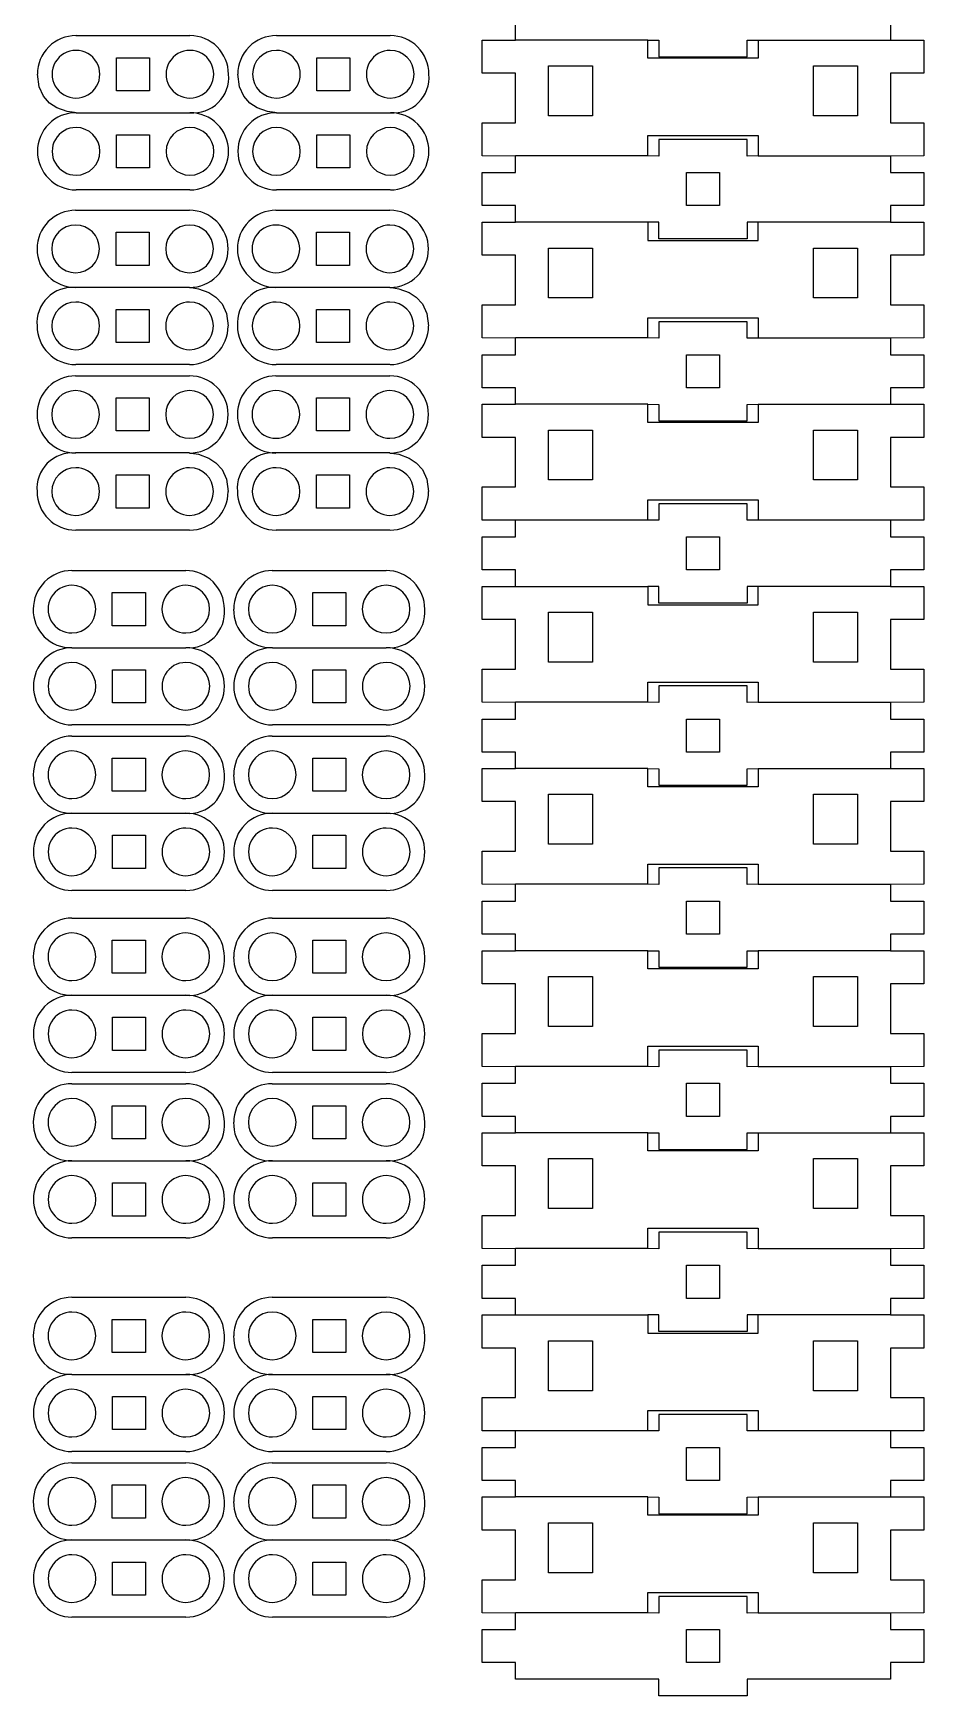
# Model space of a CAD drawing. Header units: millimetres. Extents: x -2305 to 1184, y -190 to 1638.
# Drawn here: x -2180.5 to -2059.5, y -165.6 to 60.3 of the extents above; entities that cross this region are included whole.
import ezdxf

# ---------------------------------------------------------------- set-up
doc = ezdxf.new("R2010")
doc.units = ezdxf.units.MM

msp = doc.modelspace()

# ---------------------------------------------------------------- linework, layer by layer
at = {"color": 7, "linetype": 'Continuous'}
for p, q in [((-2114.99, 59.37), (-2114.99, 61.6)), ((-2064.02, 61.6), (-2064.02, 59.37)), ((-2174.7, 59.97), (-2159.22, 59.97)), ((-2147.47, 59.97), (-2132, 59.97)), ((-2119.49, 54.87), (-2119.49, 59.37)), ((-2119.49, 59.37), (-2114.99, 59.37)), ((-2097, 59.37), (-2114.99, 59.37)), ((-2097, 56.88), (-2097, 59.37)), ((-2097, 59.37), (-2095.5, 59.35)), ((-2095.5, 59.35), (-2095.5, 57.1)), ((-2083.51, 59.35), (-2082.01, 59.37)), ((-2083.51, 57.1), (-2083.51, 59.35)), ((-2082.01, 59.37), (-2082.01, 56.88)), ((-2082.01, 59.37), (-2064.02, 59.37)), ((-2064.02, 59.37), (-2059.52, 59.37)), ((-2059.52, 59.37), (-2059.52, 54.87)), ((-2169.21, 56.97), (-2164.71, 56.97)), ((-2169.21, 52.47), (-2169.21, 56.97)), ((-2164.71, 56.97), (-2164.71, 52.47)), ((-2141.99, 56.97), (-2137.48, 56.97)), ((-2141.99, 52.47), (-2141.99, 56.97)), ((-2137.48, 56.97), (-2137.48, 52.47)), ((-2082.01, 56.88), (-2097, 56.88)), ((-2095.5, 57.1), (-2083.51, 57.1)), ((-2114.99, 54.87), (-2119.49, 54.87)), ((-2114.99, 48.13), (-2114.99, 54.87)), ((-2110.5, 55.86), (-2104.5, 55.86)), ((-2110.5, 49.08), (-2110.5, 55.86)), ((-2104.5, 55.86), (-2104.5, 49.08)), ((-2074.51, 55.86), (-2068.51, 55.86)), ((-2074.51, 49.08), (-2074.51, 55.86)), ((-2068.51, 55.86), (-2068.51, 49.08)), ((-2059.52, 54.87), (-2064.02, 54.87)), ((-2064.02, 54.87), (-2064.02, 48.13)), ((-2164.71, 52.47), (-2169.21, 52.47)), ((-2137.48, 52.47), (-2141.99, 52.47)), ((-2174.69, 49.49), (-2159.21, 49.49)), ((-2147.46, 49.49), (-2131.99, 49.49)), ((-2119.49, 43.63), (-2119.49, 48.13)), ((-2119.49, 48.13), (-2114.99, 48.13)), ((-2104.5, 49.08), (-2110.5, 49.08)), ((-2068.51, 49.08), (-2074.51, 49.08)), ((-2064.02, 48.13), (-2059.52, 48.13)), ((-2059.52, 48.13), (-2059.52, 43.63)), ((-2169.2, 46.49), (-2164.7, 46.49)), ((-2169.2, 41.99), (-2169.2, 46.49)), ((-2164.7, 46.49), (-2164.7, 41.99)), ((-2141.98, 46.49), (-2137.47, 46.49)), ((-2141.98, 41.99), (-2141.98, 46.49)), ((-2137.47, 46.49), (-2137.47, 41.99)), ((-2097, 43.63), (-2097, 46.38)), ((-2097, 46.38), (-2082.01, 46.38)), ((-2083.51, 45.85), (-2095.5, 45.85)), ((-2095.5, 45.85), (-2095.5, 43.6)), ((-2083.51, 43.6), (-2083.51, 45.85)), ((-2082.01, 46.38), (-2082.01, 43.63)), ((-2114.99, 43.6), (-2119.49, 43.63)), ((-2097, 43.63), (-2114.99, 43.63)), ((-2114.99, 41.36), (-2114.99, 43.6)), ((-2095.5, 43.6), (-2097, 43.63)), ((-2082.01, 43.63), (-2083.51, 43.6)), ((-2064.02, 43.6), (-2082.01, 43.6)), ((-2059.52, 43.63), (-2064.02, 43.6)), ((-2064.02, 43.6), (-2064.02, 41.36)), ((-2164.7, 41.99), (-2169.2, 41.99)), ((-2137.47, 41.99), (-2141.98, 41.99)), ((-2119.49, 36.86), (-2119.49, 41.36)), ((-2119.49, 41.36), (-2114.99, 41.36)), ((-2091.76, 41.36), (-2087.26, 41.36)), ((-2091.76, 36.86), (-2091.76, 41.36)), ((-2087.26, 41.36), (-2087.26, 36.86)), ((-2064.02, 41.36), (-2059.52, 41.36)), ((-2059.52, 41.36), (-2059.52, 36.86)), ((-2159.21, 39), (-2174.69, 39)), ((-2131.99, 39), (-2147.46, 39)), ((-2174.75, 36.23), (-2159.27, 36.23)), ((-2147.53, 36.23), (-2132.05, 36.23)), ((-2114.99, 36.86), (-2119.49, 36.86)), ((-2114.99, 34.61), (-2114.99, 36.86)), ((-2087.26, 36.86), (-2091.76, 36.86)), ((-2059.52, 36.86), (-2064.02, 36.86)), ((-2064.02, 36.86), (-2064.02, 34.61)), ((-2119.49, 30.11), (-2119.49, 34.61)), ((-2119.49, 34.61), (-2114.99, 34.61)), ((-2097, 34.61), (-2114.99, 34.61)), ((-2097, 34.61), (-2097, 32.12)), ((-2095.5, 34.61), (-2097, 34.61)), ((-2095.5, 32.36), (-2095.5, 34.61)), ((-2082.01, 34.61), (-2083.51, 34.61)), ((-2083.51, 34.61), (-2083.51, 32.36)), ((-2082.01, 32.12), (-2082.01, 34.61)), ((-2064.02, 34.61), (-2082.01, 34.61)), ((-2064.02, 34.61), (-2059.52, 34.61)), ((-2059.52, 34.61), (-2059.52, 30.11)), ((-2169.26, 33.25), (-2164.76, 33.25)), ((-2169.26, 28.74), (-2169.26, 33.25)), ((-2164.76, 33.25), (-2164.76, 28.74)), ((-2142.04, 33.25), (-2137.54, 33.25)), ((-2142.04, 28.74), (-2142.04, 33.25)), ((-2137.54, 33.25), (-2137.54, 28.74)), ((-2097, 32.12), (-2082.01, 32.12)), ((-2083.51, 32.36), (-2095.5, 32.36)), ((-2114.99, 30.11), (-2119.49, 30.11)), ((-2114.99, 23.37), (-2114.99, 30.11)), ((-2110.5, 31.1), (-2104.5, 31.1)), ((-2110.5, 24.32), (-2110.5, 31.1)), ((-2104.5, 31.1), (-2104.5, 24.32)), ((-2074.51, 31.1), (-2068.51, 31.1)), ((-2074.51, 24.32), (-2074.51, 31.1)), ((-2068.51, 31.1), (-2068.51, 24.32)), ((-2059.52, 30.11), (-2064.02, 30.11)), ((-2064.02, 30.11), (-2064.02, 23.37)), ((-2164.76, 28.74), (-2169.26, 28.74)), ((-2137.54, 28.74), (-2142.04, 28.74)), ((-2159.27, 25.74), (-2174.75, 25.74)), ((-2132.05, 25.74), (-2147.53, 25.74)), ((-2169.25, 22.76), (-2164.75, 22.76)), ((-2169.25, 18.26), (-2169.25, 22.76)), ((-2164.75, 22.76), (-2164.75, 18.26)), ((-2142.03, 22.76), (-2137.52, 22.76)), ((-2142.03, 18.26), (-2142.03, 22.76)), ((-2137.52, 22.76), (-2137.52, 18.26)), ((-2119.49, 18.88), (-2119.49, 23.37)), ((-2119.49, 23.37), (-2114.99, 23.37)), ((-2104.5, 24.32), (-2110.5, 24.32)), ((-2068.51, 24.32), (-2074.51, 24.32)), ((-2064.02, 23.37), (-2059.52, 23.37)), ((-2059.52, 23.37), (-2059.52, 18.88)), ((-2097, 18.88), (-2097, 21.63)), ((-2097, 21.63), (-2082.01, 21.63)), ((-2083.51, 21.09), (-2095.5, 21.09)), ((-2095.5, 21.09), (-2095.5, 18.84)), ((-2083.51, 18.84), (-2083.51, 21.09)), ((-2082.01, 21.63), (-2082.01, 18.84)), ((-2164.75, 18.26), (-2169.25, 18.26)), ((-2137.52, 18.26), (-2142.03, 18.26)), ((-2114.99, 18.84), (-2119.49, 18.88)), ((-2097, 18.88), (-2114.99, 18.88)), ((-2114.99, 16.59), (-2114.99, 18.84)), ((-2095.5, 18.84), (-2097, 18.88)), ((-2082.01, 18.84), (-2083.51, 18.84)), ((-2064.02, 18.84), (-2082.01, 18.84)), ((-2059.52, 18.88), (-2064.02, 18.84)), ((-2064.02, 18.84), (-2064.02, 16.59)), ((-2119.49, 12.1), (-2119.49, 16.59)), ((-2119.49, 16.59), (-2114.99, 16.59)), ((-2091.76, 16.59), (-2087.26, 16.59)), ((-2091.76, 12.1), (-2091.76, 16.59)), ((-2087.26, 16.59), (-2087.26, 12.1)), ((-2064.02, 16.59), (-2059.52, 16.59)), ((-2059.52, 16.59), (-2059.52, 12.1)), ((-2174.75, 13.73), (-2159.27, 13.73)), ((-2159.26, 15.26), (-2174.74, 15.26)), ((-2147.53, 13.73), (-2132.05, 13.73)), ((-2132.04, 15.26), (-2147.51, 15.26)), ((-2114.99, 12.1), (-2119.49, 12.1)), ((-2114.99, 9.87), (-2114.99, 12.1)), ((-2087.26, 12.1), (-2091.76, 12.1)), ((-2059.52, 12.1), (-2064.02, 12.1)), ((-2064.02, 12.1), (-2064.02, 9.87)), ((-2169.26, 10.74), (-2164.76, 10.74)), ((-2169.26, 6.24), (-2169.26, 10.74)), ((-2164.76, 10.74), (-2164.76, 6.24)), ((-2142.04, 10.74), (-2137.54, 10.74)), ((-2142.04, 6.24), (-2142.04, 10.74)), ((-2137.54, 10.74), (-2137.54, 6.24)), ((-2119.49, 5.37), (-2119.49, 9.87)), ((-2119.49, 9.87), (-2114.99, 9.87)), ((-2097, 9.87), (-2114.99, 9.87)), ((-2097, 7.38), (-2097, 9.87)), ((-2097, 9.87), (-2095.5, 9.84)), ((-2095.5, 9.84), (-2095.5, 7.6)), ((-2083.51, 9.84), (-2082.01, 9.87)), ((-2083.51, 7.6), (-2083.51, 9.84)), ((-2082.01, 9.87), (-2082.01, 7.38)), ((-2082.01, 9.87), (-2064.02, 9.87)), ((-2064.02, 9.87), (-2059.52, 9.87)), ((-2059.52, 9.87), (-2059.52, 5.37)), ((-2082.01, 7.38), (-2097, 7.38)), ((-2095.5, 7.6), (-2083.51, 7.6)), ((-2164.76, 6.24), (-2169.26, 6.24)), ((-2137.54, 6.24), (-2142.04, 6.24)), ((-2114.99, 5.37), (-2119.49, 5.37)), ((-2114.99, -1.37), (-2114.99, 5.37)), ((-2110.5, 6.36), (-2104.5, 6.36)), ((-2110.5, -0.42), (-2110.5, 6.36)), ((-2104.5, 6.36), (-2104.5, -0.42)), ((-2074.51, 6.36), (-2068.51, 6.36)), ((-2074.51, -0.42), (-2074.51, 6.36)), ((-2068.51, 6.36), (-2068.51, -0.42)), ((-2059.52, 5.37), (-2064.02, 5.37)), ((-2064.02, 5.37), (-2064.02, -1.37)), ((-2159.27, 3.25), (-2174.75, 3.25)), ((-2132.05, 3.25), (-2147.53, 3.25)), ((-2169.25, 0.26), (-2164.75, 0.26)), ((-2169.25, -4.24), (-2169.25, 0.26)), ((-2164.75, 0.26), (-2164.75, -4.24)), ((-2142.03, 0.26), (-2137.52, 0.26)), ((-2142.03, -4.24), (-2142.03, 0.26)), ((-2137.52, 0.26), (-2137.52, -4.24)), ((-2119.49, -5.87), (-2119.49, -1.37)), ((-2119.49, -1.37), (-2114.99, -1.37)), ((-2104.5, -0.42), (-2110.5, -0.42)), ((-2068.51, -0.42), (-2074.51, -0.42)), ((-2064.02, -1.37), (-2059.52, -1.37)), ((-2059.52, -1.37), (-2059.52, -5.87)), ((-2164.75, -4.24), (-2169.25, -4.24)), ((-2137.52, -4.24), (-2142.03, -4.24)), ((-2097, -5.87), (-2097, -3.12)), ((-2097, -3.12), (-2082.01, -3.12)), ((-2083.51, -3.65), (-2095.5, -3.65)), ((-2095.5, -3.65), (-2095.5, -5.9)), ((-2083.51, -5.9), (-2083.51, -3.65)), ((-2082.01, -3.12), (-2082.01, -5.87)), ((-2114.99, -5.9), (-2119.49, -5.87)), ((-2097, -5.87), (-2114.99, -5.87)), ((-2114.99, -8.15), (-2114.99, -5.9)), ((-2095.5, -5.9), (-2097, -5.87)), ((-2082.01, -5.87), (-2083.51, -5.9)), ((-2064.02, -5.9), (-2082.01, -5.9)), ((-2059.52, -5.87), (-2064.02, -5.9)), ((-2064.02, -5.9), (-2064.02, -8.15)), ((-2159.26, -7.24), (-2174.74, -7.24)), ((-2132.04, -7.24), (-2147.51, -7.24)), ((-2119.49, -12.64), (-2119.49, -8.15)), ((-2119.49, -8.15), (-2114.99, -8.15)), ((-2091.76, -8.15), (-2087.26, -8.15)), ((-2091.76, -12.64), (-2091.76, -8.15)), ((-2087.26, -8.15), (-2087.26, -12.64)), ((-2064.02, -8.15), (-2059.52, -8.15)), ((-2059.52, -8.15), (-2059.52, -12.64)), ((-2175.25, -12.73), (-2159.78, -12.73)), ((-2148.03, -12.73), (-2132.56, -12.73)), ((-2114.99, -12.64), (-2119.49, -12.64)), ((-2114.99, -14.89), (-2114.99, -12.64)), ((-2087.26, -12.64), (-2091.76, -12.64)), ((-2059.52, -12.64), (-2064.02, -12.64)), ((-2064.02, -12.64), (-2064.02, -14.89)), ((-2169.77, -15.73), (-2165.26, -15.73)), ((-2169.77, -20.23), (-2169.77, -15.73)), ((-2165.26, -15.73), (-2165.26, -20.23)), ((-2142.54, -15.73), (-2138.04, -15.73)), ((-2142.54, -20.23), (-2142.54, -15.73)), ((-2138.04, -15.73), (-2138.04, -20.23)), ((-2119.49, -19.39), (-2119.49, -14.89)), ((-2119.49, -14.89), (-2114.99, -14.89)), ((-2114.99, -14.89), (-2097, -14.89)), ((-2095.5, -14.89), (-2097, -14.89)), ((-2097, -14.89), (-2097, -17.38)), ((-2095.5, -17.14), (-2095.5, -14.89)), ((-2083.51, -14.89), (-2083.51, -17.14)), ((-2082.01, -14.89), (-2083.51, -14.89)), ((-2082.01, -17.38), (-2082.01, -14.89)), ((-2064.02, -14.89), (-2082.01, -14.89)), ((-2064.02, -14.89), (-2059.52, -14.89)), ((-2059.52, -14.89), (-2059.52, -19.39)), ((-2097, -17.38), (-2082.01, -17.38)), ((-2083.51, -17.14), (-2095.5, -17.14)), ((-2165.26, -20.23), (-2169.77, -20.23)), ((-2138.04, -20.23), (-2142.54, -20.23)), ((-2114.99, -19.39), (-2119.49, -19.39)), ((-2114.99, -26.13), (-2114.99, -19.39)), ((-2110.5, -18.4), (-2104.5, -18.4)), ((-2110.5, -25.18), (-2110.5, -18.4)), ((-2104.5, -18.4), (-2104.5, -25.18)), ((-2074.51, -18.4), (-2068.51, -18.4)), ((-2074.51, -25.18), (-2074.51, -18.4)), ((-2068.51, -18.4), (-2068.51, -25.18)), ((-2059.52, -19.39), (-2064.02, -19.39)), ((-2064.02, -19.39), (-2064.02, -26.13)), ((-2175.24, -23.21), (-2159.77, -23.21)), ((-2148.02, -23.21), (-2132.54, -23.21)), ((-2169.75, -26.21), (-2165.25, -26.21)), ((-2169.75, -30.71), (-2169.75, -26.21)), ((-2165.25, -26.21), (-2165.25, -30.71)), ((-2142.53, -26.21), (-2138.02, -26.21)), ((-2142.53, -30.71), (-2142.53, -26.21)), ((-2138.02, -26.21), (-2138.02, -30.71)), ((-2119.49, -30.63), (-2119.49, -26.13)), ((-2119.49, -26.13), (-2114.99, -26.13)), ((-2104.5, -25.18), (-2110.5, -25.18)), ((-2068.51, -25.18), (-2074.51, -25.18)), ((-2064.02, -26.13), (-2059.52, -26.13)), ((-2059.52, -26.13), (-2059.52, -30.63)), ((-2097, -30.63), (-2097, -27.88)), ((-2097, -27.88), (-2082.01, -27.88)), ((-2083.51, -28.41), (-2095.5, -28.41)), ((-2095.5, -28.41), (-2095.5, -30.66)), ((-2083.51, -30.66), (-2083.51, -28.41)), ((-2082.01, -27.88), (-2082.01, -30.63)), ((-2165.25, -30.71), (-2169.75, -30.71)), ((-2138.02, -30.71), (-2142.53, -30.71)), ((-2114.99, -30.66), (-2119.49, -30.63)), ((-2097, -30.63), (-2114.99, -30.63)), ((-2114.99, -32.91), (-2114.99, -30.66)), ((-2095.5, -30.66), (-2097, -30.63)), ((-2082.01, -30.63), (-2083.51, -30.66)), ((-2064.02, -30.66), (-2082.01, -30.66)), ((-2059.52, -30.63), (-2064.02, -30.66)), ((-2064.02, -30.66), (-2064.02, -32.91)), ((-2159.77, -33.7), (-2175.24, -33.7)), ((-2132.54, -33.7), (-2148.02, -33.7)), ((-2119.49, -37.41), (-2119.49, -32.91)), ((-2119.49, -32.91), (-2114.99, -32.91)), ((-2091.76, -32.91), (-2087.26, -32.91)), ((-2091.76, -37.41), (-2091.76, -32.91)), ((-2087.26, -32.91), (-2087.26, -37.41)), ((-2064.02, -32.91), (-2059.52, -32.91)), ((-2059.52, -32.91), (-2059.52, -37.41)), ((-2175.25, -35.23), (-2159.78, -35.23)), ((-2148.03, -35.23), (-2132.56, -35.23)), ((-2169.77, -38.23), (-2165.26, -38.23)), ((-2169.77, -42.73), (-2169.77, -38.23)), ((-2165.26, -38.23), (-2165.26, -42.73)), ((-2142.54, -38.23), (-2138.04, -38.23)), ((-2142.54, -42.73), (-2142.54, -38.23)), ((-2138.04, -38.23), (-2138.04, -42.73)), ((-2114.99, -37.41), (-2119.49, -37.41)), ((-2114.99, -39.64), (-2114.99, -37.41)), ((-2087.26, -37.41), (-2091.76, -37.41)), ((-2059.52, -37.41), (-2064.02, -37.41)), ((-2064.02, -37.41), (-2064.02, -39.64)), ((-2119.49, -44.13), (-2119.49, -39.64)), ((-2119.49, -39.64), (-2114.99, -39.64)), ((-2097, -39.64), (-2114.99, -39.64)), ((-2097, -42.13), (-2097, -39.64)), ((-2097, -39.64), (-2095.5, -39.66)), ((-2095.5, -39.66), (-2095.5, -41.91)), ((-2083.51, -39.66), (-2082.01, -39.64)), ((-2083.51, -41.91), (-2083.51, -39.66)), ((-2082.01, -39.64), (-2082.01, -42.13)), ((-2082.01, -39.64), (-2064.02, -39.64)), ((-2064.02, -39.64), (-2059.52, -39.64)), ((-2059.52, -39.64), (-2059.52, -44.13)), ((-2165.26, -42.73), (-2169.77, -42.73)), ((-2138.04, -42.73), (-2142.54, -42.73)), ((-2082.01, -42.13), (-2097, -42.13)), ((-2095.5, -41.91), (-2083.51, -41.91)), ((-2114.99, -44.13), (-2119.49, -44.13)), ((-2114.99, -50.87), (-2114.99, -44.13)), ((-2110.5, -43.14), (-2104.5, -43.14)), ((-2110.5, -49.93), (-2110.5, -43.14)), ((-2104.5, -43.14), (-2104.5, -49.93)), ((-2074.51, -43.14), (-2068.51, -43.14)), ((-2074.51, -49.93), (-2074.51, -43.14)), ((-2068.51, -43.14), (-2068.51, -49.93)), ((-2059.52, -44.13), (-2064.02, -44.13)), ((-2064.02, -44.13), (-2064.02, -50.87)), ((-2175.24, -45.71), (-2159.77, -45.71)), ((-2148.02, -45.71), (-2132.54, -45.71)), ((-2169.75, -48.71), (-2165.25, -48.71)), ((-2169.75, -53.21), (-2169.75, -48.71)), ((-2165.25, -48.71), (-2165.25, -53.21)), ((-2142.53, -48.71), (-2138.02, -48.71)), ((-2142.53, -53.21), (-2142.53, -48.71)), ((-2138.02, -48.71), (-2138.02, -53.21)), ((-2119.49, -55.37), (-2119.49, -50.87)), ((-2119.49, -50.87), (-2114.99, -50.87)), ((-2104.5, -49.93), (-2110.5, -49.93)), ((-2068.51, -49.93), (-2074.51, -49.93)), ((-2064.02, -50.87), (-2059.52, -50.87)), ((-2059.52, -50.87), (-2059.52, -55.37)), ((-2165.25, -53.21), (-2169.75, -53.21)), ((-2138.02, -53.21), (-2142.53, -53.21)), ((-2097, -55.37), (-2097, -52.62)), ((-2097, -52.62), (-2082.01, -52.62)), ((-2083.51, -53.15), (-2095.5, -53.15)), ((-2095.5, -53.15), (-2095.5, -55.4)), ((-2083.51, -55.4), (-2083.51, -53.15)), ((-2082.01, -52.62), (-2082.01, -55.37)), ((-2159.77, -56.2), (-2175.24, -56.2)), ((-2132.54, -56.2), (-2148.02, -56.2)), ((-2114.99, -55.4), (-2119.49, -55.37)), ((-2097, -55.37), (-2114.99, -55.37)), ((-2114.99, -57.65), (-2114.99, -55.4)), ((-2095.5, -55.4), (-2097, -55.37)), ((-2082.01, -55.37), (-2083.51, -55.4)), ((-2064.02, -55.4), (-2082.01, -55.4)), ((-2059.52, -55.37), (-2064.02, -55.4)), ((-2064.02, -55.4), (-2064.02, -57.65)), ((-2119.49, -62.15), (-2119.49, -57.65)), ((-2119.49, -57.65), (-2114.99, -57.65)), ((-2091.76, -57.65), (-2087.26, -57.65)), ((-2091.76, -62.15), (-2091.76, -57.65)), ((-2087.26, -57.65), (-2087.26, -62.15)), ((-2064.02, -57.65), (-2059.52, -57.65)), ((-2059.52, -57.65), (-2059.52, -62.15)), ((-2175.25, -59.96), (-2159.78, -59.96)), ((-2148.03, -59.96), (-2132.56, -59.96)), ((-2169.77, -62.96), (-2165.26, -62.96)), ((-2169.77, -67.46), (-2169.77, -62.96)), ((-2165.26, -62.96), (-2165.26, -67.46)), ((-2142.54, -62.96), (-2138.04, -62.96)), ((-2142.54, -67.46), (-2142.54, -62.96)), ((-2138.04, -62.96), (-2138.04, -67.46)), ((-2114.99, -62.15), (-2119.49, -62.15)), ((-2114.99, -64.39), (-2114.99, -62.15)), ((-2087.26, -62.15), (-2091.76, -62.15)), ((-2059.52, -62.15), (-2064.02, -62.15)), ((-2064.02, -62.15), (-2064.02, -64.39)), ((-2119.49, -68.88), (-2119.49, -64.39)), ((-2119.49, -64.39), (-2114.99, -64.39)), ((-2097, -64.39), (-2114.99, -64.39)), ((-2097, -66.87), (-2097, -64.39)), ((-2097, -64.39), (-2095.5, -64.4)), ((-2095.5, -64.4), (-2095.5, -66.65)), ((-2083.51, -64.4), (-2082.01, -64.39)), ((-2083.51, -66.65), (-2083.51, -64.4)), ((-2082.01, -64.39), (-2082.01, -66.87)), ((-2064.02, -64.39), (-2082.01, -64.39)), ((-2064.02, -64.39), (-2059.52, -64.39)), ((-2059.52, -64.39), (-2059.52, -68.88)), ((-2165.26, -67.46), (-2169.77, -67.46)), ((-2138.04, -67.46), (-2142.54, -67.46)), ((-2082.01, -66.87), (-2097, -66.87)), ((-2095.5, -66.65), (-2083.51, -66.65)), ((-2114.99, -68.88), (-2119.49, -68.88)), ((-2114.99, -75.62), (-2114.99, -68.88)), ((-2110.5, -67.89), (-2104.5, -67.89)), ((-2110.5, -74.68), (-2110.5, -67.89)), ((-2104.5, -67.89), (-2104.5, -74.68)), ((-2074.51, -67.89), (-2068.51, -67.89)), ((-2074.51, -74.68), (-2074.51, -67.89)), ((-2068.51, -67.89), (-2068.51, -74.68)), ((-2059.52, -68.88), (-2064.02, -68.88)), ((-2064.02, -68.88), (-2064.02, -75.62)), ((-2175.24, -70.45), (-2159.77, -70.45)), ((-2148.02, -70.45), (-2132.54, -70.45)), ((-2169.75, -73.44), (-2165.25, -73.44)), ((-2169.75, -77.95), (-2169.75, -73.44)), ((-2165.25, -73.44), (-2165.25, -77.95)), ((-2142.53, -73.44), (-2138.02, -73.44)), ((-2142.53, -77.95), (-2142.53, -73.44)), ((-2138.02, -73.44), (-2138.02, -77.95)), ((-2119.49, -80.12), (-2119.49, -75.62)), ((-2119.49, -75.62), (-2114.99, -75.62)), ((-2104.5, -74.68), (-2110.5, -74.68)), ((-2068.51, -74.68), (-2074.51, -74.68)), ((-2064.02, -75.62), (-2059.52, -75.62)), ((-2059.52, -75.62), (-2059.52, -80.12)), ((-2165.25, -77.95), (-2169.75, -77.95)), ((-2138.02, -77.95), (-2142.53, -77.95)), ((-2097, -80.12), (-2097, -77.37)), ((-2097, -77.37), (-2082.01, -77.37)), ((-2083.51, -77.9), (-2095.5, -77.9)), ((-2095.5, -77.9), (-2095.5, -80.15)), ((-2083.51, -80.15), (-2083.51, -77.9)), ((-2082.01, -77.37), (-2082.01, -80.12)), ((-2159.77, -80.94), (-2175.24, -80.94)), ((-2132.54, -80.94), (-2148.02, -80.94)), ((-2114.99, -80.15), (-2119.49, -80.12)), ((-2097, -80.12), (-2114.99, -80.12)), ((-2114.99, -82.4), (-2114.99, -80.15)), ((-2095.5, -80.15), (-2097, -80.12)), ((-2082.01, -80.12), (-2083.51, -80.15)), ((-2064.02, -80.15), (-2082.01, -80.15)), ((-2059.52, -80.12), (-2064.02, -80.15)), ((-2064.02, -80.15), (-2064.02, -82.4)), ((-2175.25, -82.46), (-2159.78, -82.46)), ((-2148.03, -82.46), (-2132.56, -82.46)), ((-2119.49, -86.9), (-2119.49, -82.4)), ((-2119.49, -82.4), (-2114.99, -82.4)), ((-2091.76, -82.4), (-2087.26, -82.4)), ((-2091.76, -86.9), (-2091.76, -82.4)), ((-2087.26, -82.4), (-2087.26, -86.9)), ((-2064.02, -82.4), (-2059.52, -82.4)), ((-2059.52, -82.4), (-2059.52, -86.9)), ((-2169.77, -85.46), (-2165.26, -85.46)), ((-2169.77, -89.96), (-2169.77, -85.46)), ((-2165.26, -85.46), (-2165.26, -89.96)), ((-2142.54, -85.46), (-2138.04, -85.46)), ((-2142.54, -89.96), (-2142.54, -85.46)), ((-2138.04, -85.46), (-2138.04, -89.96)), ((-2114.99, -86.9), (-2119.49, -86.9)), ((-2114.99, -89.12), (-2114.99, -86.9)), ((-2087.26, -86.9), (-2091.76, -86.9)), ((-2059.52, -86.9), (-2064.02, -86.9)), ((-2064.02, -86.9), (-2064.02, -89.12)), ((-2165.26, -89.96), (-2169.77, -89.96)), ((-2138.04, -89.96), (-2142.54, -89.96)), ((-2119.49, -93.62), (-2119.49, -89.12)), ((-2119.49, -89.12), (-2114.99, -89.12)), ((-2097, -89.12), (-2114.99, -89.12)), ((-2097, -91.61), (-2097, -89.12)), ((-2097, -89.12), (-2095.5, -89.15)), ((-2095.5, -89.15), (-2095.5, -91.39)), ((-2083.51, -89.15), (-2082.01, -89.12)), ((-2083.51, -91.39), (-2083.51, -89.15)), ((-2082.01, -89.12), (-2082.01, -91.61)), ((-2082.01, -89.12), (-2064.02, -89.12)), ((-2064.02, -89.12), (-2059.52, -89.12)), ((-2059.52, -89.12), (-2059.52, -93.62)), ((-2082.01, -91.61), (-2097, -91.61)), ((-2095.5, -91.39), (-2083.51, -91.39)), ((-2175.24, -92.95), (-2159.77, -92.95)), ((-2148.02, -92.95), (-2132.54, -92.95)), ((-2114.99, -93.62), (-2119.49, -93.62)), ((-2114.99, -100.36), (-2114.99, -93.62)), ((-2110.5, -92.64), (-2104.5, -92.64)), ((-2110.5, -99.42), (-2110.5, -92.64)), ((-2104.5, -92.64), (-2104.5, -99.42)), ((-2074.51, -92.64), (-2068.51, -92.64)), ((-2074.51, -99.42), (-2074.51, -92.64)), ((-2068.51, -92.64), (-2068.51, -99.42)), ((-2059.52, -93.62), (-2064.02, -93.62)), ((-2064.02, -93.62), (-2064.02, -100.36)), ((-2169.75, -95.94), (-2165.25, -95.94)), ((-2169.75, -100.45), (-2169.75, -95.94)), ((-2165.25, -95.94), (-2165.25, -100.45)), ((-2142.53, -95.94), (-2138.02, -95.94)), ((-2142.53, -100.45), (-2142.53, -95.94)), ((-2138.02, -95.94), (-2138.02, -100.45)), ((-2165.25, -100.45), (-2169.75, -100.45)), ((-2138.02, -100.45), (-2142.53, -100.45)), ((-2119.49, -104.86), (-2119.49, -100.36)), ((-2119.49, -100.36), (-2114.99, -100.36)), ((-2104.5, -99.42), (-2110.5, -99.42)), ((-2068.51, -99.42), (-2074.51, -99.42)), ((-2064.02, -100.36), (-2059.52, -100.36)), ((-2059.52, -100.36), (-2059.52, -104.86)), ((-2159.77, -103.43), (-2175.24, -103.43)), ((-2132.54, -103.43), (-2148.02, -103.43)), ((-2097, -104.86), (-2097, -102.11)), ((-2097, -102.11), (-2082.01, -102.11)), ((-2083.51, -102.64), (-2095.5, -102.64)), ((-2095.5, -102.64), (-2095.5, -104.89)), ((-2083.51, -104.89), (-2083.51, -102.64)), ((-2082.01, -102.11), (-2082.01, -104.86)), ((-2114.99, -104.89), (-2119.49, -104.86)), ((-2097, -104.86), (-2114.99, -104.86)), ((-2114.99, -107.14), (-2114.99, -104.89)), ((-2095.5, -104.89), (-2097, -104.86)), ((-2082.01, -104.86), (-2083.51, -104.89)), ((-2064.02, -104.89), (-2082.01, -104.89)), ((-2059.52, -104.86), (-2064.02, -104.89)), ((-2064.02, -104.89), (-2064.02, -107.14)), ((-2119.49, -111.64), (-2119.49, -107.14)), ((-2119.49, -107.14), (-2114.99, -107.14)), ((-2091.76, -107.14), (-2087.26, -107.14)), ((-2091.76, -111.64), (-2091.76, -107.14)), ((-2087.26, -107.14), (-2087.26, -111.64)), ((-2064.02, -107.14), (-2059.52, -107.14)), ((-2059.52, -107.14), (-2059.52, -111.64)), ((-2175.25, -111.49), (-2159.78, -111.49)), ((-2148.03, -111.49), (-2132.56, -111.49)), ((-2114.99, -111.64), (-2119.49, -111.64)), ((-2114.99, -113.89), (-2114.99, -111.64)), ((-2087.26, -111.64), (-2091.76, -111.64)), ((-2059.52, -111.64), (-2064.02, -111.64)), ((-2064.02, -111.64), (-2064.02, -113.89)), ((-2169.77, -114.49), (-2165.26, -114.49)), ((-2169.77, -118.99), (-2169.77, -114.49)), ((-2165.26, -114.49), (-2165.26, -118.99)), ((-2142.54, -114.49), (-2138.04, -114.49)), ((-2142.54, -118.99), (-2142.54, -114.49)), ((-2138.04, -114.49), (-2138.04, -118.99)), ((-2119.49, -118.39), (-2119.49, -113.89)), ((-2119.49, -113.89), (-2114.99, -113.89)), ((-2114.99, -113.89), (-2097, -113.89)), ((-2095.5, -113.89), (-2097, -113.89)), ((-2097, -113.89), (-2097, -116.38)), ((-2095.5, -116.14), (-2095.5, -113.89)), ((-2083.51, -113.89), (-2083.51, -116.14)), ((-2082.01, -113.89), (-2083.51, -113.89)), ((-2082.01, -116.38), (-2082.01, -113.89)), ((-2064.02, -113.89), (-2082.01, -113.89)), ((-2064.02, -113.89), (-2059.52, -113.89)), ((-2059.52, -113.89), (-2059.52, -118.39)), ((-2110.5, -117.4), (-2104.5, -117.4)), ((-2110.5, -124.18), (-2110.5, -117.4)), ((-2104.5, -117.4), (-2104.5, -124.18)), ((-2097, -116.38), (-2082.01, -116.38)), ((-2083.51, -116.14), (-2095.5, -116.14)), ((-2074.51, -117.4), (-2068.51, -117.4)), ((-2074.51, -124.18), (-2074.51, -117.4)), ((-2068.51, -117.4), (-2068.51, -124.18)), ((-2165.26, -118.99), (-2169.77, -118.99)), ((-2138.04, -118.99), (-2142.54, -118.99)), ((-2114.99, -118.39), (-2119.49, -118.39)), ((-2114.99, -125.13), (-2114.99, -118.39)), ((-2059.52, -118.39), (-2064.02, -118.39)), ((-2064.02, -118.39), (-2064.02, -125.13)), ((-2175.24, -121.97), (-2159.77, -121.97)), ((-2148.02, -121.97), (-2132.54, -121.97)), ((-2104.5, -124.18), (-2110.5, -124.18)), ((-2068.51, -124.18), (-2074.51, -124.18)), ((-2169.75, -124.97), (-2165.25, -124.97)), ((-2169.75, -129.47), (-2169.75, -124.97)), ((-2165.25, -124.97), (-2165.25, -129.47)), ((-2142.53, -124.97), (-2138.02, -124.97)), ((-2142.53, -129.47), (-2142.53, -124.97)), ((-2138.02, -124.97), (-2138.02, -129.47)), ((-2119.49, -129.62), (-2119.49, -125.13)), ((-2119.49, -125.13), (-2114.99, -125.13)), ((-2064.02, -125.13), (-2059.52, -125.13)), ((-2059.52, -125.13), (-2059.52, -129.62)), ((-2097, -129.62), (-2097, -126.87)), ((-2097, -126.87), (-2082.01, -126.87)), ((-2083.51, -127.4), (-2095.5, -127.4)), ((-2095.5, -127.4), (-2095.5, -129.65)), ((-2083.51, -129.65), (-2083.51, -127.4)), ((-2082.01, -126.87), (-2082.01, -129.62)), ((-2165.25, -129.47), (-2169.75, -129.47)), ((-2138.02, -129.47), (-2142.53, -129.47)), ((-2114.99, -129.65), (-2119.49, -129.62)), ((-2097, -129.62), (-2114.99, -129.62)), ((-2114.99, -131.9), (-2114.99, -129.65)), ((-2095.5, -129.65), (-2097, -129.62)), ((-2082.01, -129.62), (-2083.51, -129.65)), ((-2064.02, -129.65), (-2082.01, -129.65)), ((-2059.52, -129.62), (-2064.02, -129.65)), ((-2064.02, -129.65), (-2064.02, -131.9)), ((-2159.77, -132.46), (-2175.24, -132.46)), ((-2132.54, -132.46), (-2148.02, -132.46)), ((-2119.49, -136.4), (-2119.49, -131.9)), ((-2119.49, -131.9), (-2114.99, -131.9)), ((-2091.76, -131.9), (-2087.26, -131.9)), ((-2091.76, -136.4), (-2091.76, -131.9)), ((-2087.26, -131.9), (-2087.26, -136.4)), ((-2064.02, -131.9), (-2059.52, -131.9)), ((-2059.52, -131.9), (-2059.52, -136.4)), ((-2175.25, -133.99), (-2159.78, -133.99)), ((-2148.03, -133.99), (-2132.56, -133.99)), ((-2169.77, -136.99), (-2165.26, -136.99)), ((-2169.77, -141.49), (-2169.77, -136.99)), ((-2165.26, -136.99), (-2165.26, -141.49)), ((-2142.54, -136.99), (-2138.04, -136.99)), ((-2142.54, -141.49), (-2142.54, -136.99)), ((-2138.04, -136.99), (-2138.04, -141.49)), ((-2114.99, -136.4), (-2119.49, -136.4)), ((-2114.99, -138.63), (-2114.99, -136.4)), ((-2087.26, -136.4), (-2091.76, -136.4)), ((-2059.52, -136.4), (-2064.02, -136.4)), ((-2064.02, -136.4), (-2064.02, -138.63)), ((-2119.49, -143.13), (-2119.49, -138.63)), ((-2119.49, -138.63), (-2114.99, -138.63)), ((-2097, -138.63), (-2114.99, -138.63)), ((-2097, -141.12), (-2097, -138.63)), ((-2097, -138.63), (-2095.5, -138.65)), ((-2095.5, -138.65), (-2095.5, -140.9)), ((-2083.51, -138.65), (-2082.01, -138.63)), ((-2083.51, -140.9), (-2083.51, -138.65)), ((-2082.01, -138.63), (-2082.01, -141.12)), ((-2082.01, -138.63), (-2064.02, -138.63)), ((-2064.02, -138.63), (-2059.52, -138.63)), ((-2059.52, -138.63), (-2059.52, -143.13)), ((-2165.26, -141.49), (-2169.77, -141.49)), ((-2138.04, -141.49), (-2142.54, -141.49)), ((-2110.5, -142.14), (-2104.5, -142.14)), ((-2110.5, -148.92), (-2110.5, -142.14)), ((-2104.5, -142.14), (-2104.5, -148.92)), ((-2082.01, -141.12), (-2097, -141.12)), ((-2095.5, -140.9), (-2083.51, -140.9)), ((-2074.51, -142.14), (-2068.51, -142.14)), ((-2074.51, -148.92), (-2074.51, -142.14)), ((-2068.51, -142.14), (-2068.51, -148.92)), ((-2175.24, -144.47), (-2159.77, -144.47)), ((-2148.02, -144.47), (-2132.54, -144.47)), ((-2114.99, -143.13), (-2119.49, -143.13)), ((-2114.99, -149.87), (-2114.99, -143.13)), ((-2059.52, -143.13), (-2064.02, -143.13)), ((-2064.02, -143.13), (-2064.02, -149.87)), ((-2169.75, -147.47), (-2165.25, -147.47)), ((-2169.75, -151.98), (-2169.75, -147.47)), ((-2165.25, -147.47), (-2165.25, -151.98)), ((-2142.53, -147.47), (-2138.02, -147.47)), ((-2142.53, -151.98), (-2142.53, -147.47)), ((-2138.02, -147.47), (-2138.02, -151.98)), ((-2104.5, -148.92), (-2110.5, -148.92)), ((-2068.51, -148.92), (-2074.51, -148.92)), ((-2119.49, -154.37), (-2119.49, -149.87)), ((-2119.49, -149.87), (-2114.99, -149.87)), ((-2064.02, -149.87), (-2059.52, -149.87)), ((-2059.52, -149.87), (-2059.52, -154.37)), ((-2165.25, -151.98), (-2169.75, -151.98)), ((-2138.02, -151.98), (-2142.53, -151.98)), ((-2097, -154.37), (-2097, -151.62)), ((-2097, -151.62), (-2082.01, -151.62)), ((-2083.51, -152.15), (-2095.5, -152.15)), ((-2095.5, -152.15), (-2095.5, -154.4)), ((-2083.51, -154.4), (-2083.51, -152.15)), ((-2082.01, -151.62), (-2082.01, -154.37)), ((-2159.77, -154.96), (-2175.24, -154.96)), ((-2132.54, -154.96), (-2148.02, -154.96)), ((-2114.99, -154.4), (-2119.49, -154.37)), ((-2097, -154.37), (-2114.99, -154.37)), ((-2114.99, -156.65), (-2114.99, -154.4)), ((-2095.5, -154.4), (-2097, -154.37)), ((-2082.01, -154.37), (-2083.51, -154.4)), ((-2064.02, -154.4), (-2082.01, -154.4)), ((-2059.52, -154.37), (-2064.02, -154.4)), ((-2064.02, -154.4), (-2064.02, -156.65)), ((-2119.49, -161.14), (-2119.49, -156.65)), ((-2119.49, -156.65), (-2114.99, -156.65)), ((-2091.76, -156.65), (-2087.26, -156.65)), ((-2091.76, -161.14), (-2091.76, -156.65)), ((-2087.26, -156.65), (-2087.26, -161.14)), ((-2064.02, -156.65), (-2059.52, -156.65)), ((-2059.52, -156.65), (-2059.52, -161.14)), ((-2114.99, -161.14), (-2119.49, -161.14)), ((-2114.99, -163.39), (-2114.99, -161.14)), ((-2087.26, -161.14), (-2091.76, -161.14)), ((-2059.52, -161.14), (-2064.02, -161.14)), ((-2064.02, -161.14), (-2064.02, -163.39)), ((-2095.5, -163.39), (-2114.99, -163.39)), ((-2095.5, -165.64), (-2095.5, -163.39)), ((-2064.02, -163.39), (-2083.51, -163.39)), ((-2083.51, -163.39), (-2083.51, -165.64)), ((-2083.51, -165.64), (-2095.5, -165.64))]:
    msp.add_line(p, q, dxfattribs=at)
at = {"color": 7, "linetype": 'Continuous', "flags": 128}
for points in [[(-2174.69, 49.49), (-2174.69, 49.49), (-2174.69, 49.49), (-2174.69, 49.49), (-2174.69, 49.49), (-2174.69, 49.49), (-2174.7, 49.49), (-2174.91, 49.5), (-2175.91, 49.66), (-2177.32, 50.17), (-2178.28, 50.8), (-2179.12, 51.72), (-2179.72, 53.01), (-2179.94, 54.72)], [(-2147.46, 49.49), (-2147.46, 49.49), (-2147.46, 49.49), (-2147.46, 49.49), (-2147.46, 49.49), (-2147.46, 49.49), (-2147.48, 49.49), (-2147.69, 49.5), (-2148.68, 49.66), (-2150.09, 50.17), (-2151.06, 50.8), (-2151.9, 51.72), (-2152.49, 53.01), (-2152.72, 54.72)], [(-2159.27, 25.74), (-2159.27, 25.74), (-2159.27, 25.74), (-2159.27, 25.74), (-2159.27, 25.74), (-2159.27, 25.74), (-2159.26, 25.74), (-2159.05, 25.73), (-2158.06, 25.57), (-2156.65, 25.06), (-2155.68, 24.43), (-2154.84, 23.5), (-2154.24, 22.22), (-2154.02, 20.51)], [(-2132.05, 25.74), (-2132.05, 25.74), (-2132.05, 25.74), (-2132.05, 25.74), (-2132.05, 25.74), (-2132.05, 25.74), (-2132.04, 25.74), (-2131.82, 25.73), (-2130.83, 25.57), (-2129.42, 25.06), (-2128.46, 24.43), (-2127.61, 23.5), (-2127.02, 22.22), (-2126.79, 20.51)], [(-2159.27, 3.24), (-2159.27, 3.24), (-2159.27, 3.24), (-2159.27, 3.24), (-2159.27, 3.24), (-2159.27, 3.24), (-2159.26, 3.24), (-2159.05, 3.23), (-2158.06, 3.07), (-2156.65, 2.56), (-2155.68, 1.93), (-2154.84, 1), (-2154.24, -0.29), (-2154.02, -1.99)], [(-2132.05, 3.24), (-2132.05, 3.24), (-2132.05, 3.24), (-2132.05, 3.24), (-2132.05, 3.24), (-2132.05, 3.24), (-2132.04, 3.24), (-2131.82, 3.23), (-2130.83, 3.07), (-2129.42, 2.56), (-2128.46, 1.93), (-2127.61, 1), (-2127.02, -0.29), (-2126.79, -1.99)]]:
    msp.add_lwpolyline(points, dxfattribs=at)
at = {"color": 7, "linetype": 'Continuous'}
for centre, radius, start, end in [((-2174.7, 54.73), 5.24, 89.9532, 180.0482), ((-2159.22, 54.73), 5.24, 359.9521, 90.0465), ((-2147.48, 54.73), 5.24, 89.9564, 180.0447), ((-2131.99, 54.73), 5.24, 359.9494, 90.0499), ((-2174.7, 54.72), 3.24, 90.0006, 270.0018), ((-2174.7, 54.72), 3.24, 269.9983, 89.9993), ((-2159.22, 54.72), 3.24, 90.0006, 270.0018), ((-2159.22, 54.72), 3.24, 269.9983, 89.9993), ((-2147.47, 54.72), 3.24, 90.0067, 269.9951), ((-2147.47, 54.72), 3.24, 269.9983, 89.9999), ((-2132, 54.72), 3.24, 89.9983, 270.0028), ((-2132, 54.72), 3.24, 270.0006, 89.9983), ((-2158.78, 54.29), 4.83, 264.9147, 5.0894), ((-2131.56, 54.29), 4.83, 264.9111, 5.0882), ((-2174.69, 44.25), 5.24, 89.9532, 180.0483), ((-2174.69, 44.24), 3.24, 89.9994, 270.0029), ((-2174.69, 44.24), 3.24, 270.0017, 89.9959), ((-2159.21, 44.24), 3.24, 90.0017, 270), ((-2159.21, 44.24), 5.24, 359.9602, 90.0383), ((-2159.21, 44.24), 3.24, 270.0017, 89.9966), ((-2147.47, 44.25), 5.24, 89.9591, 180.042), ((-2147.46, 44.24), 3.24, 90.0017, 269.9994), ((-2147.46, 44.24), 3.24, 270.0017, 89.9972), ((-2131.99, 44.24), 3.24, 90.0017, 269.9994), ((-2131.98, 44.25), 5.24, 359.9522, 90.0467), ((-2131.99, 44.24), 3.24, 269.9994, 89.9994), ((-2174.69, 44.24), 5.24, 179.9494, 270.0521), ((-2159.21, 44.24), 5.24, 269.9595, 0.039), ((-2147.47, 44.24), 5.24, 179.9547, 270.0464), ((-2131.98, 44.24), 5.24, 269.9509, 0.048), ((-2174.75, 30.99), 5.24, 89.9521, 180.048), ((-2159.27, 30.99), 5.24, 359.9467, 90.0527), ((-2147.53, 30.99), 5.24, 89.9499, 180.052), ((-2132.05, 30.99), 5.24, 359.9521, 90.046), ((-2174.75, 30.99), 3.24, 90.0006, 270.0004), ((-2174.75, 30.99), 3.24, 270.0006, 89.9985), ((-2159.27, 30.99), 3.24, 90.0006, 270.0004), ((-2159.27, 30.99), 3.24, 270.0006, 89.9985), ((-2147.53, 30.99), 3.24, 90.0006, 270.0026), ((-2147.53, 30.99), 3.24, 269.9983, 89.9985), ((-2132.05, 30.99), 3.24, 90.0006, 270.0033), ((-2132.05, 30.99), 3.24, 269.9983, 89.9978), ((-2174.75, 30.98), 5.24, 179.9521, 270.048), ((-2159.27, 30.98), 5.24, 269.9502, 0.0492), ((-2147.53, 30.98), 5.24, 179.9521, 270.0498), ((-2132.05, 30.98), 5.24, 269.9574, 0.0406), ((-2175.18, 20.94), 4.82, 84.8931, 185.1075), ((-2147.95, 20.94), 4.82, 84.8943, 185.1133), ((-2174.74, 20.51), 3.24, 90.0078, 269.9931), ((-2174.74, 20.51), 3.24, 269.9994, 89.9996), ((-2159.26, 20.51), 3.24, 89.9994, 270.0015), ((-2159.26, 20.51), 3.24, 270.0017, 89.9973), ((-2147.51, 20.51), 3.24, 89.9994, 270.003), ((-2147.51, 20.51), 3.24, 270.0017, 89.9958), ((-2132.04, 20.51), 3.24, 89.9994, 270.0038), ((-2132.04, 20.51), 3.24, 270.0017, 89.9951), ((-2174.74, 20.5), 5.24, 179.9548, 270.0458), ((-2159.26, 20.5), 5.24, 269.953, 0.0464), ((-2147.52, 20.5), 5.24, 179.9495, 270.0525), ((-2132.03, 20.5), 5.24, 269.9601, 0.0379), ((-2174.75, 8.49), 5.24, 89.9521, 180.048), ((-2159.27, 8.49), 5.24, 359.9495, 90.0499), ((-2147.53, 8.49), 5.24, 89.9499, 180.052), ((-2132.05, 8.49), 5.24, 359.9548, 90.0432), ((-2174.75, 8.49), 3.24, 90.0006, 270.0004), ((-2174.75, 8.49), 3.24, 270.0006, 89.9985), ((-2159.27, 8.49), 3.24, 90.0006, 270.0004), ((-2159.27, 8.49), 3.24, 270.0006, 89.9985), ((-2147.53, 8.49), 3.24, 90.0006, 270.0026), ((-2147.53, 8.49), 3.24, 269.9983, 89.9985), ((-2132.05, 8.49), 3.24, 90.0006, 270.0033), ((-2132.05, 8.49), 3.24, 269.9983, 89.9978), ((-2174.75, 8.48), 5.24, 179.9521, 270.048), ((-2159.27, 8.48), 5.24, 269.9529, 0.0465), ((-2147.53, 8.48), 5.24, 179.9521, 270.0498), ((-2132.05, 8.48), 5.24, 269.96, 0.038), ((-2175.18, -1.57), 4.83, 84.9205, 185.1027), ((-2147.95, -1.56), 4.83, 84.9217, 185.1085), ((-2174.74, -1.99), 3.24, 90.0078, 269.9931), ((-2174.74, -1.99), 3.24, 269.9994, 89.9996), ((-2159.26, -1.99), 3.24, 89.9994, 270.0015), ((-2159.26, -1.99), 3.24, 270.0017, 89.9973), ((-2147.51, -1.99), 3.24, 89.9994, 270.003), ((-2147.51, -1.99), 3.24, 270.0017, 89.9958), ((-2132.04, -1.99), 3.24, 89.9994, 270.0038), ((-2132.04, -1.99), 3.24, 270.0017, 89.9951), ((-2174.74, -2), 5.24, 179.9548, 270.0458), ((-2159.26, -2), 5.24, 269.953, 0.0464), ((-2147.52, -2), 5.24, 179.9495, 270.0525), ((-2132.03, -2), 5.24, 269.9601, 0.0379), ((-2175.26, -17.97), 5.24, 89.9519, 180.0506), ((-2159.78, -17.97), 5.24, 359.9521, 90.0453), ((-2148.03, -17.97), 5.24, 89.9529, 180.0489), ((-2132.55, -17.97), 5.24, 359.9495, 90.0487), ((-2175.25, -17.97), 3.24, 90.0017, 270.0024), ((-2175.25, -17.97), 3.24, 270.0017, 89.9941), ((-2159.78, -17.97), 3.24, 90.0017, 270.0025), ((-2159.78, -17.97), 3.24, 269.9994, 89.9964), ((-2148.03, -17.97), 3.24, 90.0017, 270.0012), ((-2148.03, -17.97), 3.24, 269.9994, 89.9977), ((-2132.56, -17.97), 3.24, 90.0017, 270.0012), ((-2132.56, -17.97), 3.24, 269.9994, 89.9976), ((-2175.4, -18.1), 5.11, 178.54, 271.7277), ((-2159.34, -18.4), 4.82, 264.8882, 5.1174), ((-2148.21, -18.14), 5.07, 178.0747, 272.1922), ((-2132.11, -18.4), 4.82, 264.8903, 5.1136), ((-2175.25, -28.45), 5.24, 89.9518, 180.0507), ((-2159.76, -28.45), 5.24, 359.9576, 90.0398), ((-2148.02, -28.45), 5.24, 89.9528, 180.049), ((-2132.54, -28.45), 5.24, 359.9576, 90.0406), ((-2175.24, -28.46), 3.24, 89.9983, 270.0052), ((-2175.24, -28.46), 3.24, 270.0006, 89.9959), ((-2159.77, -28.46), 3.24, 89.9983, 270.0052), ((-2159.77, -28.46), 3.24, 270.0006, 89.9959), ((-2148.02, -28.46), 3.24, 89.9983, 270.0046), ((-2148.02, -28.46), 3.24, 270.0006, 89.9965), ((-2132.54, -28.46), 3.24, 90.0006, 270.0023), ((-2132.54, -28.46), 3.24, 270.0006, 89.9965), ((-2175.25, -28.46), 5.24, 179.9494, 270.0532), ((-2159.76, -28.46), 5.24, 269.955, 0.045), ((-2148.02, -28.46), 5.24, 179.9467, 270.0551), ((-2132.54, -28.46), 5.24, 269.9572, 0.041), ((-2175.26, -40.47), 5.24, 89.9519, 180.0506), ((-2159.78, -40.47), 5.24, 359.9521, 90.0453), ((-2148.03, -40.47), 5.24, 89.9529, 180.0489), ((-2132.55, -40.47), 5.24, 359.9495, 90.0487), ((-2175.25, -40.48), 3.24, 90.0017, 270.0024), ((-2175.25, -40.48), 3.24, 270.0017, 89.9941), ((-2159.78, -40.48), 3.24, 90.0017, 270.0025), ((-2159.78, -40.48), 3.24, 269.9994, 89.9964), ((-2148.03, -40.48), 3.24, 90.0017, 270.0012), ((-2148.03, -40.48), 3.24, 269.9994, 89.9977), ((-2132.56, -40.48), 3.24, 90.0017, 270.0012), ((-2132.56, -40.48), 3.24, 269.9994, 89.9976), ((-2175.32, -40.53), 5.18, 179.4419, 270.8258), ((-2159.34, -40.91), 4.82, 264.8965, 5.1091), ((-2148.17, -40.6), 5.11, 178.583, 271.6839), ((-2132.11, -40.91), 4.82, 264.8985, 5.1053), ((-2175.25, -50.95), 5.24, 89.9492, 180.0534), ((-2159.76, -50.95), 5.24, 359.9548, 90.0426), ((-2148.02, -50.95), 5.24, 89.9501, 180.0517), ((-2132.54, -50.95), 5.24, 359.9548, 90.0434), ((-2175.24, -50.96), 3.24, 89.9983, 270.0052), ((-2175.24, -50.96), 3.24, 270.0006, 89.9959), ((-2159.77, -50.96), 3.24, 89.9983, 270.0052), ((-2159.77, -50.96), 3.24, 270.0006, 89.9959), ((-2148.02, -50.96), 3.24, 89.9983, 270.0046), ((-2148.02, -50.96), 3.24, 270.0006, 89.9965), ((-2132.54, -50.96), 3.24, 90.0006, 270.0023), ((-2132.54, -50.96), 3.24, 270.0006, 89.9965), ((-2175.25, -50.96), 5.24, 179.9494, 270.0532), ((-2159.76, -50.96), 5.24, 269.955, 0.045), ((-2148.02, -50.96), 5.24, 179.9467, 270.0551), ((-2132.54, -50.96), 5.24, 269.9572, 0.041), ((-2175.26, -65.2), 5.24, 89.9546, 180.048), ((-2159.78, -65.2), 5.24, 359.9549, 90.0425), ((-2148.03, -65.2), 5.24, 89.9555, 180.0462), ((-2132.55, -65.2), 5.24, 359.9522, 90.046), ((-2175.25, -65.21), 3.24, 90.0017, 270.0024), ((-2175.25, -65.21), 3.24, 270.0017, 89.9941), ((-2159.78, -65.21), 3.24, 90.0017, 270.0025), ((-2159.78, -65.21), 3.24, 269.9994, 89.9964), ((-2148.03, -65.21), 3.24, 90.0017, 270.0012), ((-2148.03, -65.21), 3.24, 269.9994, 89.9977), ((-2132.56, -65.21), 3.24, 90.0017, 270.0012), ((-2132.56, -65.21), 3.24, 269.9994, 89.9976), ((-2175.38, -65.32), 5.12, 178.7134, 271.5373), ((-2159.34, -65.64), 4.83, 264.9129, 5.1097), ((-2148.19, -65.36), 5.09, 178.2951, 271.9549), ((-2132.12, -65.64), 4.83, 264.9149, 5.1058), ((-2175.25, -75.68), 5.24, 89.9518, 180.0507), ((-2159.76, -75.68), 5.24, 359.9548, 90.0426), ((-2148.02, -75.68), 5.24, 89.9528, 180.049), ((-2132.54, -75.68), 5.24, 359.9548, 90.0434), ((-2175.24, -75.69), 3.24, 89.9994, 270.004), ((-2175.24, -75.69), 3.24, 270.0017, 89.9948), ((-2159.77, -75.69), 3.24, 89.9994, 270.0041), ((-2159.77, -75.69), 3.24, 270.0017, 89.9948), ((-2148.02, -75.69), 3.24, 89.9994, 270.0035), ((-2148.02, -75.69), 3.24, 270.0017, 89.9954), ((-2132.54, -75.69), 3.24, 90.0017, 270.0012), ((-2132.54, -75.69), 3.24, 270.0017, 89.9953), ((-2175.25, -75.69), 5.24, 179.9521, 270.0504), ((-2159.76, -75.69), 5.24, 269.955, 0.045), ((-2148.02, -75.69), 5.24, 179.9495, 270.0523), ((-2132.54, -75.69), 5.24, 269.9572, 0.041), ((-2175.26, -87.7), 5.24, 89.9519, 180.0506), ((-2159.78, -87.7), 5.24, 359.9521, 90.0453), ((-2148.03, -87.7), 5.24, 89.9529, 180.0489), ((-2132.55, -87.7), 5.24, 359.9495, 90.0487), ((-2175.25, -87.71), 3.24, 90.0017, 270.0024), ((-2175.25, -87.71), 3.24, 270.0017, 89.9941), ((-2159.78, -87.71), 3.24, 90.0017, 270.0025), ((-2159.78, -87.71), 3.24, 269.9994, 89.9964), ((-2148.03, -87.71), 3.24, 90.0017, 270.0012), ((-2148.03, -87.71), 3.24, 269.9994, 89.9977), ((-2132.56, -87.71), 3.24, 90.0017, 270.0012), ((-2132.56, -87.71), 3.24, 269.9994, 89.9976), ((-2175.43, -87.87), 5.07, 178.1557, 272.112), ((-2159.34, -88.14), 4.82, 264.8882, 5.1174), ((-2148.25, -87.92), 5.03, 177.6002, 272.6667), ((-2132.11, -88.14), 4.82, 264.8903, 5.1136), ((-2175.25, -98.18), 5.24, 89.9572, 180.0454), ((-2159.76, -98.18), 5.24, 359.9576, 90.0398), ((-2148.02, -98.18), 5.24, 89.9581, 180.0436), ((-2132.54, -98.18), 5.24, 359.9576, 90.0406), ((-2175.24, -98.19), 3.24, 89.9983, 270.0052), ((-2175.24, -98.19), 3.24, 270.0006, 89.9959), ((-2159.77, -98.19), 3.24, 89.9983, 270.0052), ((-2159.77, -98.19), 3.24, 270.0006, 89.9959), ((-2148.02, -98.19), 3.24, 89.9983, 270.0046), ((-2148.02, -98.19), 3.24, 270.0006, 89.9965), ((-2132.54, -98.19), 3.24, 90.0006, 270.0023), ((-2132.54, -98.19), 3.24, 270.0006, 89.9965), ((-2175.25, -98.19), 5.24, 179.9494, 270.0532), ((-2159.76, -98.19), 5.24, 269.955, 0.045), ((-2148.02, -98.19), 5.24, 179.9467, 270.0551), ((-2132.54, -98.19), 5.24, 269.9572, 0.041), ((-2175.26, -116.73), 5.24, 89.9519, 180.0506), ((-2159.78, -116.73), 5.24, 359.9521, 90.0453), ((-2148.03, -116.73), 5.24, 89.9529, 180.0489), ((-2132.55, -116.73), 5.24, 359.9495, 90.0487), ((-2175.25, -116.73), 3.24, 90.0017, 270.0024), ((-2175.25, -116.73), 3.24, 270.0017, 89.9941), ((-2159.78, -116.73), 3.24, 90.0017, 270.0025), ((-2159.78, -116.73), 3.24, 269.9994, 89.9964), ((-2148.03, -116.73), 3.24, 90.0017, 270.0012), ((-2148.03, -116.73), 3.24, 269.9994, 89.9977), ((-2132.56, -116.73), 3.24, 90.0017, 270.0012), ((-2132.56, -116.73), 3.24, 269.9994, 89.9976), ((-2175.43, -116.9), 5.07, 178.1557, 272.112), ((-2159.34, -117.16), 4.82, 264.8882, 5.1174), ((-2148.25, -116.94), 5.03, 177.6002, 272.6667), ((-2132.11, -117.16), 4.82, 264.8903, 5.1136), ((-2175.25, -127.21), 5.24, 89.9518, 180.0507), ((-2159.76, -127.21), 5.24, 359.9576, 90.0398), ((-2148.02, -127.21), 5.24, 89.9528, 180.049), ((-2132.54, -127.21), 5.24, 359.9576, 90.0406), ((-2175.24, -127.22), 3.24, 89.9983, 270.0052), ((-2175.24, -127.22), 3.24, 270.0006, 89.9959), ((-2159.77, -127.22), 3.24, 89.9983, 270.0052), ((-2159.77, -127.22), 3.24, 270.0006, 89.9959), ((-2148.02, -127.22), 3.24, 89.9983, 270.0046), ((-2148.02, -127.22), 3.24, 270.0006, 89.9965), ((-2132.54, -127.22), 3.24, 90.0006, 270.0023), ((-2132.54, -127.22), 3.24, 270.0006, 89.9965), ((-2175.25, -127.22), 5.24, 179.9494, 270.0532), ((-2159.76, -127.22), 5.24, 269.955, 0.045), ((-2148.02, -127.22), 5.24, 179.9467, 270.0551), ((-2132.54, -127.22), 5.24, 269.9572, 0.041), ((-2175.26, -139.23), 5.24, 89.9519, 180.0506), ((-2159.78, -139.23), 5.24, 359.9521, 90.0453), ((-2148.03, -139.23), 5.24, 89.9529, 180.0489), ((-2132.55, -139.23), 5.24, 359.9495, 90.0487), ((-2175.25, -139.24), 3.24, 90.0017, 270.0024), ((-2175.25, -139.24), 3.24, 270.0017, 89.9941), ((-2159.78, -139.24), 3.24, 90.0017, 270.0025), ((-2159.78, -139.24), 3.24, 269.9994, 89.9964), ((-2148.03, -139.24), 3.24, 90.0017, 270.0012), ((-2148.03, -139.24), 3.24, 269.9994, 89.9977), ((-2132.56, -139.24), 3.24, 90.0017, 270.0012), ((-2132.56, -139.24), 3.24, 269.9994, 89.9976), ((-2175.32, -139.29), 5.18, 179.4243, 270.8434), ((-2159.34, -139.67), 4.82, 264.8882, 5.1174), ((-2148.17, -139.36), 5.11, 178.5632, 271.7037), ((-2132.11, -139.67), 4.82, 264.8903, 5.1136), ((-2175.25, -149.71), 5.24, 89.9492, 180.0534), ((-2159.76, -149.71), 5.24, 359.9548, 90.0426), ((-2148.02, -149.71), 5.24, 89.9501, 180.0517), ((-2132.54, -149.71), 5.24, 359.9548, 90.0434), ((-2175.24, -149.72), 3.24, 89.9983, 270.0052), ((-2175.24, -149.72), 3.24, 270.0006, 89.9959), ((-2159.77, -149.72), 3.24, 89.9983, 270.0052), ((-2159.77, -149.72), 3.24, 270.0006, 89.9959), ((-2148.02, -149.72), 3.24, 89.9983, 270.0046), ((-2148.02, -149.72), 3.24, 270.0006, 89.9965), ((-2132.54, -149.72), 3.24, 90.0006, 270.0023), ((-2132.54, -149.72), 3.24, 270.0006, 89.9965), ((-2175.25, -149.72), 5.24, 179.9494, 270.0532), ((-2159.76, -149.72), 5.24, 269.955, 0.045), ((-2148.02, -149.72), 5.24, 179.9467, 270.0551), ((-2132.54, -149.72), 5.24, 269.9572, 0.041)]:
    msp.add_arc(centre, radius, start, end, dxfattribs=at)

doc.saveas('drawing.dxf')
